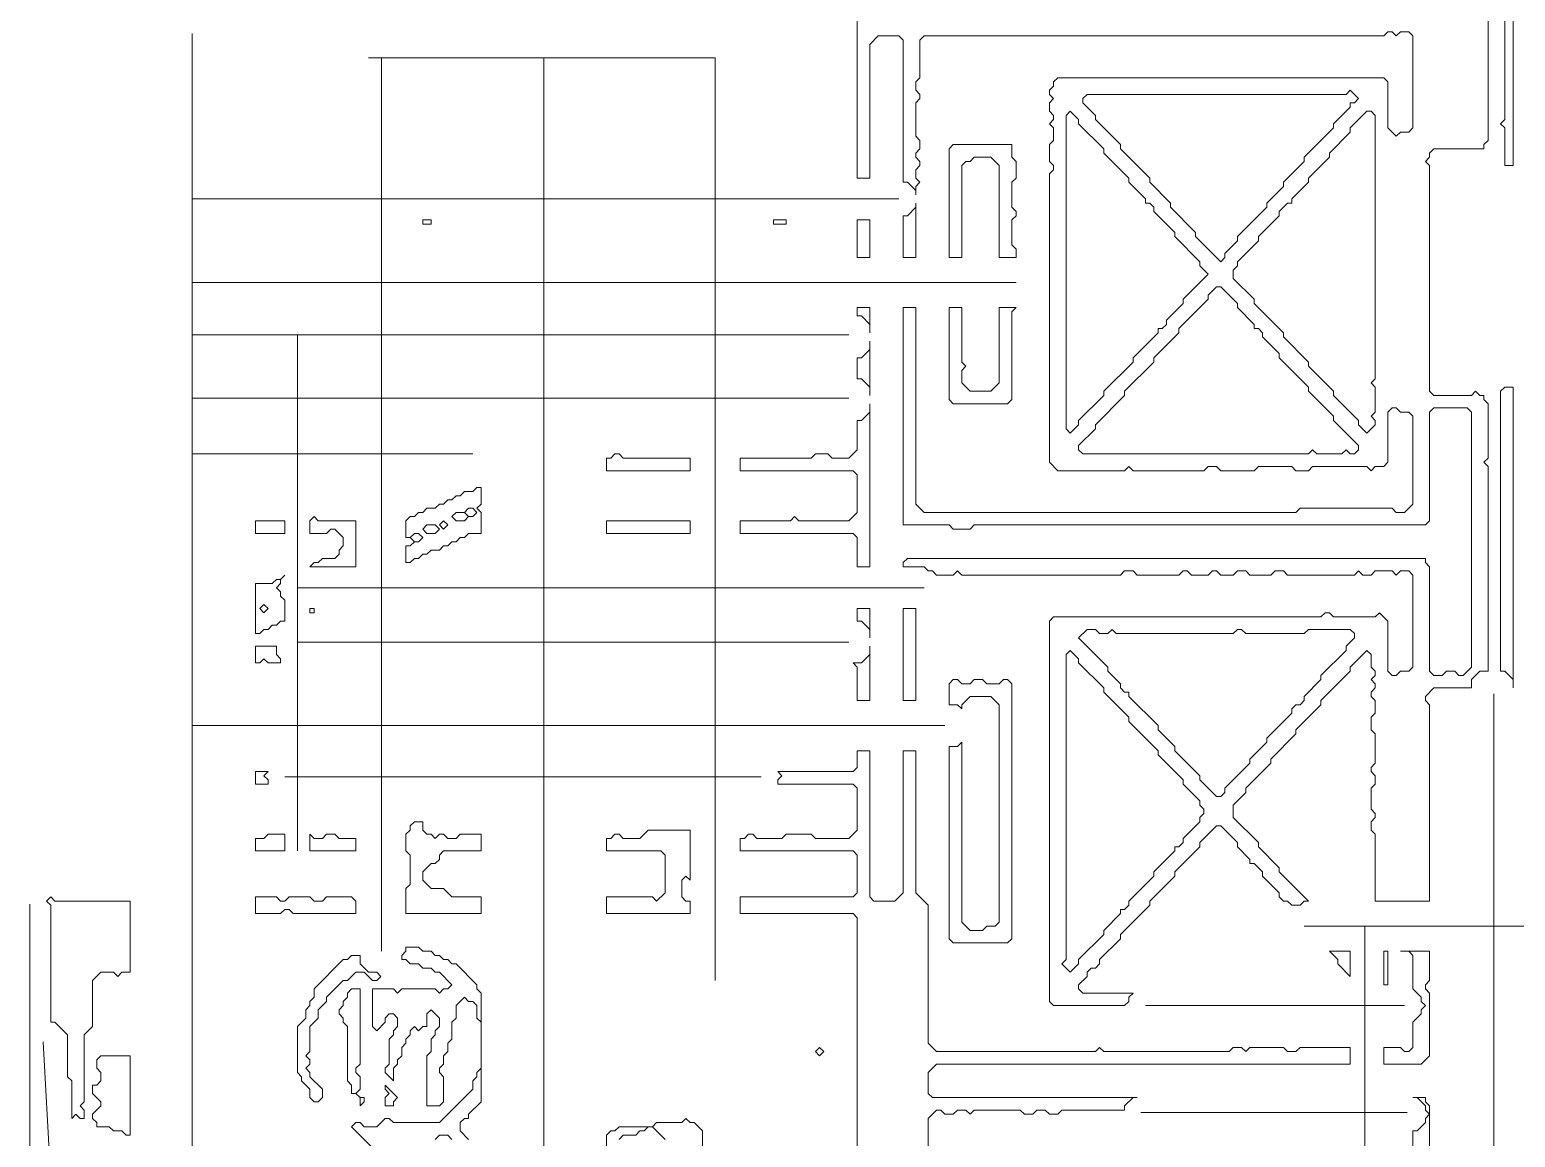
# Model space of a CAD drawing. Header units: millimetres. Extents: x 4 to 412, y 4 to 290.
# Drawn here: x 121.37 to 152.51, y 158.55 to 181.76 of the extents above; entities that cross this region are included whole.
import ezdxf

# ---------------------------------------------------------------- set-up
doc = ezdxf.new("R2010")
doc.units = ezdxf.units.MM
for name, color, linetype, lineweight in [('TRACE_CURVE', 6, 'Continuous', 0), ('TRACE_STRAIGHT', 5, 'Continuous', 0), ('TRACE_TEXT_SYMBOL', 6, 'Continuous', 0)]:
    doc.layers.add(name, color=color, linetype=linetype, lineweight=lineweight)

msp = doc.modelspace()

# ---------------------------------------------------------------- linework, layer by layer
at = {"layer": 'TRACE_CURVE', "color": 6}
for points in [[(147.913, 167.004), (147.913, 167.092), (148.438, 167.617), (148.438, 167.705), (149.051, 168.318), (149.051, 168.405), (149.402, 168.756), (149.489, 168.668), (149.489, 168.405), (149.577, 168.318), (149.577, 168.23), (149.489, 168.143), (149.577, 168.055), (149.577, 167.968), (149.489, 167.88), (149.489, 167.792), (149.577, 167.705), (149.577, 167.442), (149.489, 167.355), (149.489, 167.092), (149.577, 167.004), (149.577, 166.391), (149.489, 166.304), (149.489, 166.216), (149.577, 166.128), (149.577, 165.953), (149.489, 165.866), (149.489, 165.428), (149.577, 165.34), (149.577, 165.253), (149.489, 165.165), (149.489, 164.99), (149.577, 164.902), (149.577, 163.501), (150.715, 163.501), (150.715, 167.617), (150.628, 167.705), (150.628, 167.792), (150.803, 167.968), (151.591, 167.968), (151.591, 168.143), (151.766, 168.318), (151.941, 168.318), (151.941, 172.609), (151.854, 172.697), (151.941, 172.784), (151.941, 173.923), (151.854, 174.01), (151.854, 174.098), (151.766, 174.098), (151.679, 174.185), (151.591, 174.098), (150.803, 174.098), (150.715, 174.185), (150.715, 178.914), (150.628, 179.002), (150.715, 179.089), (150.715, 179.177), (150.803, 179.265), (151.854, 179.265), (151.854, 179.352), (151.941, 179.44), (151.941, 186.095)], [(138.718, 184.169), (138.718, 178.652), (138.98, 178.652), (138.98, 181.454), (139.156, 181.629), (139.593, 181.629), (139.681, 181.542), (139.681, 178.564), (139.769, 178.564), (139.944, 178.389), (139.944, 178.301), (139.944, 178.476), (140.031, 178.564), (139.944, 178.652), (139.944, 178.827), (140.031, 178.914), (140.031, 179.002), (139.944, 179.089), (139.944, 179.177), (140.031, 179.265), (140.031, 179.44), (139.944, 179.527), (139.944, 180.228), (140.031, 180.316), (140.031, 180.403), (139.944, 180.491), (139.944, 180.666), (140.031, 180.753), (140.031, 181.542), (140.119, 181.629), (149.752, 181.629), (149.84, 181.717), (149.927, 181.717), (150.015, 181.629), (150.102, 181.717), (150.278, 181.717), (150.365, 181.629)], [(150.365, 181.629), (150.365, 179.703), (150.278, 179.615), (150.102, 179.615), (150.015, 179.527), (149.84, 179.703), (149.84, 180.666), (149.752, 180.753), (142.921, 180.753), (142.834, 180.666), (142.834, 180.578), (142.746, 180.491), (142.746, 180.403), (142.834, 180.316), (142.746, 180.228), (142.746, 180.053), (142.834, 179.965), (142.834, 179.878), (142.746, 179.79), (142.834, 179.703), (142.834, 179.44), (142.746, 179.352), (142.746, 179.002), (142.834, 178.914), (142.834, 178.827), (142.746, 178.739), (142.746, 172.697), (142.921, 172.521), (144.322, 172.521), (144.41, 172.609), (144.498, 172.521), (145.986, 172.521), (146.074, 172.609), (146.249, 172.609), (146.337, 172.521), (147.037, 172.521), (147.125, 172.609), (147.825, 172.609), (147.913, 172.521), (148.176, 172.521), (148.263, 172.609), (149.402, 172.609), (149.489, 172.521), (149.577, 172.609), (149.752, 172.609), (149.84, 172.697), (149.84, 173.747), (149.927, 173.835), (150.015, 173.835), (150.102, 173.747), (150.278, 173.747), (150.365, 173.66), (150.365, 171.821), (150.19, 171.646), (150.015, 171.646), (149.927, 171.733), (148.001, 171.733), (147.913, 171.646), (140.119, 171.646), (139.944, 171.821), (139.944, 175.937), (139.681, 175.937), (139.681, 171.383), (140.644, 171.383)], [(140.644, 171.383), (140.732, 171.295), (141.082, 171.295), (141.17, 171.383), (150.628, 171.383), (150.715, 171.471), (150.715, 173.747), (150.803, 173.835), (151.504, 173.835), (151.591, 173.747), (151.591, 168.405), (151.416, 168.23), (151.328, 168.23), (151.241, 168.318), (151.066, 168.318), (150.978, 168.23), (150.803, 168.23), (150.715, 168.318), (150.715, 170.507), (150.628, 170.595), (150.628, 170.682), (139.769, 170.682), (139.681, 170.595), (139.681, 170.507), (140.119, 170.507), (140.206, 170.42), (140.294, 170.42), (140.382, 170.332), (140.732, 170.332), (140.82, 170.42), (140.907, 170.332), (144.235, 170.332), (144.322, 170.42), (144.498, 170.42), (144.585, 170.332), (145.461, 170.332), (145.549, 170.42), (145.636, 170.42), (145.724, 170.332), (146.074, 170.332), (146.162, 170.42), (146.249, 170.42), (146.337, 170.332), (146.599, 170.332), (146.687, 170.42), (146.862, 170.42), (146.95, 170.332), (147.388, 170.332), (147.475, 170.42), (147.65, 170.42), (147.738, 170.332), (149.139, 170.332), (149.227, 170.42), (149.314, 170.332), (149.489, 170.332), (149.577, 170.42), (149.927, 170.42), (150.015, 170.332), (150.102, 170.42), (150.278, 170.42), (150.365, 170.332), (150.365, 168.405), (150.278, 168.318), (150.102, 168.318)], [(150.102, 168.318), (150.015, 168.23), (149.927, 168.23), (149.84, 168.318), (149.84, 169.369), (149.665, 169.544), (149.577, 169.456), (148.701, 169.456), (148.614, 169.544), (148.526, 169.544), (148.438, 169.456), (142.834, 169.456), (142.746, 169.369), (142.746, 161.399), (142.834, 161.312), (144.322, 161.312), (144.41, 161.399), (144.41, 161.487), (144.498, 161.575), (143.447, 161.575), (143.359, 161.662), (143.359, 161.75), (143.534, 161.925), (143.534, 162.012), (143.622, 162.1), (143.709, 162.1), (143.797, 162.188), (143.797, 162.275), (144.235, 162.713), (144.235, 162.801), (144.848, 163.414), (144.848, 163.501), (145.373, 164.027), (145.373, 164.114), (145.899, 164.64), (145.899, 164.727), (146.249, 165.078), (146.337, 165.078), (146.687, 164.727), (146.687, 164.64), (146.95, 164.377), (146.95, 164.289), (147.037, 164.289), (147.212, 164.114), (147.212, 164.027), (147.563, 163.676), (147.563, 163.589), (147.65, 163.501), (147.738, 163.501), (147.825, 163.414), (148.001, 163.414), (148.088, 163.501), (148.176, 163.501), (147.563, 164.114), (147.563, 164.202), (147.125, 164.64), (147.125, 164.727), (146.599, 165.253), (146.599, 165.515), (146.862, 165.778), (146.862, 165.866), (147.388, 166.391), (147.388, 166.479), (147.913, 167.004)], [(138.718, 166.654), (138.718, 166.304), (138.63, 166.216), (137.054, 166.216), (137.141, 166.128), (137.054, 166.041), (137.054, 165.953), (138.63, 165.953), (138.718, 165.866), (138.718, 164.99), (138.543, 164.815), (137.842, 164.815), (137.754, 164.902), (137.229, 164.902), (137.141, 164.815), (136.616, 164.815), (136.528, 164.902), (136.441, 164.902), (136.353, 164.815), (136.266, 164.815), (136.266, 164.552), (138.63, 164.552), (138.718, 164.465), (138.718, 163.676), (138.63, 163.589), (136.266, 163.589), (136.266, 163.239), (138.63, 163.239), (138.718, 163.151), (138.718, 156.758)], [(140.206, 158.947), (140.382, 159.123), (140.469, 159.123), (140.557, 159.035), (140.732, 159.035), (140.82, 159.123), (140.995, 159.123), (141.082, 159.035), (141.17, 159.123), (142.133, 159.123), (142.221, 159.035), (142.396, 159.035), (142.483, 159.123), (142.659, 159.123), (142.746, 159.035), (142.921, 159.035), (143.009, 159.123), (144.322, 159.123), (144.322, 159.21), (144.498, 159.385), (144.585, 159.385), (140.294, 159.385), (140.206, 159.473), (140.206, 159.911), (140.382, 160.086), (149.051, 160.086), (149.051, 160.436), (148.001, 160.436), (147.913, 160.349), (147.738, 160.349), (147.65, 160.436), (146.95, 160.436), (146.862, 160.349), (146.775, 160.436), (146.599, 160.436), (146.512, 160.349), (143.885, 160.349), (143.797, 160.436), (143.709, 160.349), (140.382, 160.349), (140.206, 160.524), (140.206, 163.414), (139.944, 163.676), (139.944, 166.654), (139.681, 166.654), (139.681, 163.676), (139.506, 163.501), (139.068, 163.501), (138.98, 163.589), (138.98, 166.654), (138.718, 166.654)], [(150.715, 157.021), (150.715, 159.21), (150.628, 159.298), (150.628, 159.385), (150.365, 159.385), (150.453, 159.385), (150.628, 159.21), (150.628, 159.123), (150.715, 159.035), (150.628, 158.947), (150.628, 158.86), (150.453, 158.685), (150.365, 158.685), (150.365, 157.196)], [(135.477, 157.634), (135.477, 158.685), (135.302, 158.86), (135.215, 158.86), (135.127, 158.947), (135.04, 158.86), (134.514, 158.86), (134.427, 158.772), (133.726, 158.772), (133.638, 158.685), (133.551, 158.685), (133.463, 158.597), (133.463, 158.334)], [(140.206, 149.227), (140.206, 158.947)], [(133.726, 158.51), (133.814, 158.597), (134.076, 158.597), (134.164, 158.685), (134.251, 158.685), (134.339, 158.772), (134.427, 158.772), (134.689, 158.51)]]:
    msp.add_lwpolyline(points, dxfattribs=at)
for points in [[(148.964, 180.403), (149.051, 180.491), (149.227, 180.316), (149.139, 180.228), (149.051, 180.228), (149.051, 180.14), (148.701, 179.79), (148.701, 179.703), (148.088, 179.089), (148.088, 179.002), (147.65, 178.564), (147.65, 178.476), (147.3, 178.126), (147.3, 178.039), (146.687, 177.426), (146.687, 177.338), (146.424, 177.075), (146.424, 176.988), (146.337, 176.9), (145.811, 177.426), (145.811, 177.513), (145.286, 178.039), (145.286, 178.126), (144.848, 178.564), (144.848, 178.652), (144.235, 179.265), (144.235, 179.352), (143.709, 179.878), (143.709, 179.965), (143.447, 180.228), (143.447, 180.316), (143.534, 180.403)], [(143.096, 179.965), (143.184, 180.053), (143.359, 179.878), (143.359, 179.79), (143.885, 179.265), (143.885, 179.177), (144.41, 178.652), (144.41, 178.564), (144.76, 178.214), (144.76, 178.126), (144.848, 178.126), (144.935, 178.039), (144.935, 177.951), (145.373, 177.513), (145.373, 177.426), (145.899, 176.9), (145.899, 176.813), (146.074, 176.637), (145.549, 176.112), (145.549, 176.024), (145.198, 175.674), (145.198, 175.587), (145.111, 175.499), (145.023, 175.499), (145.023, 175.411), (144.498, 174.886), (144.498, 174.798), (143.885, 174.185), (143.885, 174.098), (143.359, 173.572), (143.359, 173.485), (143.184, 173.31), (143.096, 173.397)], [(149.402, 180.053), (149.489, 180.053), (149.577, 179.965), (149.577, 174.448), (149.489, 174.36), (149.577, 174.273), (149.577, 173.747), (149.489, 173.66), (149.577, 173.572), (149.577, 173.485), (149.402, 173.31), (149.227, 173.485), (149.227, 173.572), (148.701, 174.098), (148.701, 174.185), (148.176, 174.711), (148.176, 174.798), (147.65, 175.324), (147.65, 175.411), (147.037, 176.024), (147.037, 176.112), (146.599, 176.55), (146.599, 176.725), (146.687, 176.813), (146.687, 176.9), (147.125, 177.338), (147.125, 177.426), (147.563, 177.863), (147.563, 177.951), (147.738, 178.126), (147.825, 178.126), (147.825, 178.214), (148.176, 178.564), (148.176, 178.652), (148.614, 179.089), (148.614, 179.177), (149.051, 179.615), (149.051, 179.703)], [(146.249, 176.375), (146.337, 176.375), (146.687, 176.024), (146.687, 175.937), (147.037, 175.587), (147.037, 175.499), (147.125, 175.499), (147.212, 175.411), (147.212, 175.324), (147.563, 174.973), (147.563, 174.886), (148.176, 174.273), (148.176, 174.185), (148.701, 173.66), (148.701, 173.572), (149.227, 173.047), (149.227, 172.959), (149.139, 172.872), (149.051, 172.872), (148.964, 172.959), (148.876, 172.872), (148.351, 172.872), (148.263, 172.959), (148.176, 172.872), (143.447, 172.872), (143.359, 172.959), (143.359, 173.047), (143.709, 173.397), (143.709, 173.485), (144.322, 174.098), (144.322, 174.185), (144.935, 174.798), (144.935, 174.886), (145.461, 175.411), (145.461, 175.499), (146.074, 176.112), (146.074, 176.2)], [(143.534, 169.194), (143.709, 169.194), (143.797, 169.106), (143.972, 169.106), (144.06, 169.194), (144.147, 169.106), (146.599, 169.106), (146.687, 169.194), (146.775, 169.194), (146.862, 169.106), (148.088, 169.106), (148.176, 169.194), (149.051, 169.194), (149.139, 169.106), (149.139, 169.018), (148.964, 168.843), (148.964, 168.756), (148.438, 168.23), (148.438, 168.143), (148.088, 167.792), (148.088, 167.705), (148.001, 167.617), (147.913, 167.617), (147.825, 167.53), (147.825, 167.442), (147.3, 166.917), (147.3, 166.829), (146.95, 166.479), (146.95, 166.391), (146.424, 165.866), (146.424, 165.778), (146.337, 165.691), (146.249, 165.691), (145.899, 166.041), (145.899, 166.128), (145.373, 166.654), (145.373, 166.742), (145.023, 167.092), (145.023, 167.179), (144.41, 167.792), (144.41, 167.88), (144.322, 167.88), (144.235, 167.968), (144.235, 168.055), (143.972, 168.318), (143.972, 168.405), (143.359, 169.018)], [(143.096, 168.668), (143.184, 168.756), (143.359, 168.581), (143.359, 168.493), (143.885, 167.968), (143.885, 167.88), (144.41, 167.355), (144.41, 167.267), (145.023, 166.654), (145.023, 166.566), (145.549, 166.041), (145.549, 165.953), (145.899, 165.603), (145.899, 165.515), (145.986, 165.428), (145.986, 165.34), (145.899, 165.253), (145.899, 165.165), (145.549, 164.815), (145.549, 164.727), (145.461, 164.64), (145.373, 164.64), (145.373, 164.552), (144.935, 164.114), (144.935, 164.027), (144.41, 163.501), (144.41, 163.414), (144.322, 163.326), (144.235, 163.326), (144.235, 163.239), (143.885, 162.888), (143.885, 162.801), (143.359, 162.275), (143.359, 162.188), (143.184, 162.012), (143.009, 162.188), (143.096, 162.275)]]:
    msp.add_lwpolyline(points, close=True, dxfattribs=at)
at = {"layer": 'TRACE_STRAIGHT', "color": 5}
for p, q in [((124.777, 181.678), (124.777, 155.357)), ((128.472, 181.169), (135.74, 181.169)), ((128.748, 181.169), (128.748, 162.45)), ((132.15, 181.169), (132.15, 152.029)), ((135.74, 181.169), (135.74, 161.838)), ((124.777, 178.214), (139.593, 178.214)), ((124.777, 176.462), (142.046, 176.462)), ((124.777, 175.368), (138.543, 175.368)), ((126.983, 175.368), (126.983, 164.552)), ((124.777, 174.04), (138.544, 174.04)), ((124.777, 172.872), (130.661, 172.872)), ((126.983, 170.069), (140.119, 170.069)), ((126.983, 168.931), (138.543, 168.931)), ((152.063, 167.847), (152.063, 156.67)), ((124.777, 167.179), (140.557, 167.179)), ((126.72, 166.107), (136.704, 166.107)), ((121.373, 163.441), (121.373, 144.558)), ((148.088, 162.976), (154.175, 162.976)), ((149.358, 162.976), (149.358, 146.162)), ((144.76, 161.312), (150.19, 161.312)), ((121.655, 160.55), (122.331, 148.385)), ((144.661, 159.075), (150.245, 159.075))]:
    msp.add_line(p, q, dxfattribs=at)
at = {"layer": 'TRACE_TEXT_SYMBOL', "color": 6}
for points in [[(152.292, 189.073), (152.292, 188.898), (152.204, 188.81), (152.204, 188.635), (152.292, 188.548), (152.292, 179.878), (152.204, 179.79), (152.292, 179.703), (152.292, 178.914), (152.467, 178.914), (152.467, 189.073)], [(140.732, 179.352), (140.644, 179.265), (140.644, 176.988), (140.907, 176.988), (140.907, 178.914), (140.995, 179.002), (141.082, 179.002), (141.17, 179.089), (141.52, 179.089), (141.695, 178.914), (141.695, 176.988), (142.046, 176.988), (142.046, 177.163), (141.958, 177.25), (141.958, 177.776), (142.046, 177.863), (142.046, 177.951), (141.958, 178.039), (141.958, 178.564), (142.046, 178.652), (142.046, 179.002), (141.958, 179.089), (141.958, 179.352)], [(139.944, 178.126), (139.944, 178.039), (139.769, 177.863), (139.681, 177.863), (139.681, 176.988), (139.944, 176.988)], [(129.61, 177.776), (129.785, 177.776), (129.785, 177.688), (129.61, 177.688)], [(136.966, 177.776), (137.229, 177.776), (137.229, 177.688), (136.966, 177.688)], [(138.718, 177.776), (138.718, 176.988), (138.98, 176.988), (138.98, 177.776)], [(138.718, 175.937), (138.718, 175.762), (138.805, 175.762), (138.98, 175.587), (138.98, 175.411), (138.98, 175.937)], [(140.644, 175.937), (140.644, 174.01), (140.732, 173.923), (141.87, 173.923), (141.958, 174.01), (141.958, 175.849), (142.046, 175.937), (141.695, 175.937), (141.695, 174.36), (141.52, 174.185), (141.082, 174.185), (140.907, 174.36), (140.907, 174.623), (140.995, 174.711), (140.907, 174.798), (140.907, 175.937)], [(138.98, 175.236), (138.98, 175.061), (138.805, 174.886), (138.718, 174.886), (138.718, 174.448), (138.805, 174.448), (138.98, 174.273), (138.98, 174.098)], [(152.292, 174.273), (152.204, 174.185), (152.204, 168.318), (152.292, 168.318), (152.467, 168.143), (152.467, 167.968), (152.467, 174.273)], [(138.98, 173.923), (138.98, 173.747), (138.805, 173.572), (138.718, 173.572), (138.718, 172.959), (138.543, 172.784), (138.192, 172.784), (138.105, 172.872), (137.842, 172.872), (137.754, 172.784), (136.266, 172.784), (136.266, 172.521), (138.63, 172.521), (138.718, 172.434), (138.718, 171.646), (138.543, 171.471), (137.492, 171.471), (137.404, 171.558), (137.317, 171.471), (136.266, 171.471), (136.266, 171.208), (138.63, 171.208), (138.718, 171.12), (138.718, 170.507), (138.98, 170.507)], [(133.638, 172.872), (133.551, 172.784), (133.463, 172.784), (133.463, 172.521), (135.215, 172.521), (135.215, 172.784), (133.814, 172.784), (133.726, 172.872)], [(130.748, 172.171), (130.661, 172.084), (130.486, 172.084), (130.398, 171.996), (130.311, 171.996), (130.223, 171.908), (130.135, 171.908), (130.048, 171.821), (129.96, 171.821), (129.873, 171.733), (129.698, 171.733), (129.61, 171.646), (129.522, 171.646), (129.435, 171.558), (129.347, 171.558), (129.26, 171.471), (129.26, 171.12), (129.347, 171.12), (129.435, 171.033), (129.347, 170.945), (129.26, 170.945), (129.26, 170.595), (129.347, 170.595), (129.435, 170.682), (129.522, 170.682), (129.61, 170.77), (129.698, 170.77), (129.785, 170.857), (129.96, 170.857), (130.048, 170.945), (130.135, 170.945), (130.223, 171.033), (130.311, 171.033), (130.398, 171.12), (130.486, 171.12), (130.573, 171.208), (130.836, 171.208), (130.836, 171.646), (130.748, 171.733), (130.836, 171.821), (130.836, 172.171)], [(130.223, 171.558), (130.311, 171.646), (130.486, 171.646), (130.573, 171.558), (130.486, 171.471), (130.311, 171.471)], [(130.486, 171.646), (130.573, 171.733), (130.661, 171.733), (130.748, 171.646), (130.661, 171.558), (130.573, 171.558)], [(126.107, 171.471), (126.107, 171.208), (126.72, 171.208), (126.72, 171.471)], [(127.333, 171.558), (127.245, 171.471), (127.245, 171.208), (127.596, 171.208), (127.683, 171.295), (127.771, 171.295), (127.946, 171.12), (127.946, 170.945), (127.859, 170.857), (127.859, 170.77), (127.771, 170.682), (127.508, 170.682), (127.421, 170.595), (127.333, 170.595), (127.245, 170.507), (128.209, 170.507), (128.209, 171.471), (127.421, 171.471)], [(129.61, 171.295), (129.698, 171.383), (129.873, 171.383), (129.96, 171.295), (129.873, 171.208), (129.698, 171.208)], [(129.96, 171.383), (130.048, 171.471), (130.135, 171.383), (130.048, 171.295)], [(133.463, 171.471), (133.463, 171.208), (135.215, 171.208), (135.215, 171.471)], [(129.347, 171.12), (129.435, 171.208), (129.522, 171.208), (129.61, 171.12), (129.522, 171.033), (129.435, 171.033)], [(126.72, 170.332), (126.632, 170.244), (126.545, 170.244), (126.457, 170.157), (126.107, 170.157), (126.107, 169.106), (126.195, 169.106), (126.282, 169.194), (126.37, 169.194), (126.457, 169.281), (126.545, 169.281), (126.632, 169.369), (126.72, 169.369), (126.72, 169.807), (126.632, 169.894), (126.632, 169.982), (126.545, 170.069), (126.632, 170.157), (126.632, 170.244)], [(126.195, 169.631), (126.282, 169.719), (126.37, 169.631), (126.282, 169.544)], [(127.245, 169.631), (127.333, 169.631), (127.333, 169.544), (127.245, 169.544)], [(138.718, 169.631), (138.718, 169.369), (138.805, 169.369), (138.98, 169.194), (138.98, 169.018), (138.98, 169.631)], [(139.681, 169.631), (139.681, 167.705), (139.944, 167.705), (139.944, 169.631)], [(126.107, 168.843), (126.107, 168.493), (126.195, 168.493), (126.282, 168.581), (126.37, 168.493), (126.632, 168.493), (126.632, 168.581), (126.545, 168.668), (126.545, 168.843)], [(138.98, 168.843), (138.98, 168.668), (138.805, 168.493), (138.63, 168.493), (138.718, 168.405), (138.718, 167.705), (138.98, 167.705)], [(140.732, 168.143), (140.644, 168.055), (140.644, 167.617), (140.82, 167.617), (140.907, 167.53), (140.907, 167.617), (141.082, 167.792), (141.52, 167.792), (141.695, 167.617), (141.695, 163.063), (141.608, 162.976), (141.433, 162.976), (141.345, 162.888), (141.082, 162.888), (140.907, 163.063), (140.907, 166.829), (140.82, 166.742), (140.644, 166.742), (140.644, 162.713), (140.732, 162.626), (141.87, 162.626), (141.958, 162.713), (141.958, 168.055), (141.87, 168.143), (141.783, 168.143), (141.695, 168.055), (141.433, 168.055), (141.345, 168.143), (141.17, 168.143), (141.082, 168.055), (140.907, 168.055), (140.82, 168.143)], [(126.107, 166.216), (126.107, 165.953), (126.37, 165.953), (126.37, 166.041), (126.282, 166.128), (126.37, 166.216)], [(129.435, 165.165), (129.347, 165.078), (129.347, 164.99), (129.26, 164.902), (129.26, 164.552), (129.347, 164.465), (129.347, 163.852), (129.26, 163.764), (129.26, 163.239), (130.836, 163.239), (130.836, 163.589), (130.223, 163.589), (130.048, 163.764), (129.785, 163.764), (129.61, 163.939), (129.61, 164.114), (129.785, 164.289), (129.873, 164.289), (129.96, 164.377), (129.96, 164.465), (130.048, 164.552), (130.836, 164.552), (130.836, 164.902), (130.398, 164.902), (130.311, 164.815), (130.135, 164.815), (130.048, 164.902), (129.96, 164.902), (129.873, 164.815), (129.785, 164.902), (129.698, 164.902), (129.61, 164.99), (129.61, 165.165)], [(126.37, 164.902), (126.282, 164.815), (126.107, 164.815), (126.107, 164.552), (126.72, 164.552), (126.72, 164.902)], [(127.245, 164.902), (127.245, 164.552), (128.209, 164.552), (128.209, 164.815), (127.859, 164.815), (127.771, 164.902), (127.596, 164.902), (127.508, 164.815), (127.333, 164.815)], [(134.339, 164.99), (134.164, 164.815), (133.814, 164.815), (133.726, 164.902), (133.638, 164.902), (133.551, 164.815), (133.463, 164.815), (133.463, 164.552), (134.602, 164.552), (134.689, 164.465), (134.689, 163.676), (134.514, 163.501), (134.427, 163.589), (133.463, 163.589), (133.463, 163.239), (135.215, 163.239), (135.215, 163.501), (135.127, 163.501), (135.04, 163.589), (135.04, 163.939), (135.127, 164.027), (135.215, 163.939), (135.215, 164.99)], [(121.816, 163.589), (121.728, 163.501), (121.816, 163.414), (121.816, 160.962), (121.903, 160.962), (122.166, 160.699), (122.166, 159.823), (122.254, 159.736), (122.254, 158.947), (122.341, 159.035), (122.429, 158.947), (122.516, 158.947), (122.516, 159.123), (122.429, 159.21), (122.516, 159.298), (122.516, 160.699), (122.692, 160.874), (122.692, 161.837), (122.867, 162.012), (123.129, 162.012), (123.217, 161.925), (123.305, 162.012), (123.48, 162.012), (123.48, 163.501), (121.903, 163.501)], [(126.107, 163.589), (126.107, 163.239), (126.632, 163.239), (126.72, 163.326), (126.808, 163.326), (126.895, 163.239), (128.209, 163.239), (128.209, 163.501), (128.121, 163.589), (127.596, 163.589), (127.508, 163.501), (127.333, 163.501), (127.245, 163.589), (126.808, 163.589), (126.72, 163.501), (126.632, 163.501), (126.545, 163.589)], [(128.121, 162.363), (128.034, 162.275), (127.946, 162.275), (127.333, 161.662), (127.333, 161.487), (127.245, 161.399), (127.245, 161.312), (127.158, 161.224), (127.158, 161.049), (126.983, 160.874), (126.983, 159.911), (127.07, 159.823), (127.07, 159.736), (127.245, 159.56), (127.245, 159.385), (127.333, 159.298), (127.421, 159.298), (127.508, 159.385), (127.508, 159.56), (127.245, 159.823), (127.245, 159.911), (127.158, 159.998), (127.245, 160.086), (127.245, 160.173), (127.158, 160.261), (127.245, 160.349), (127.245, 160.874), (127.421, 161.049), (127.421, 161.224), (127.596, 161.399), (127.596, 161.487), (127.946, 161.837), (128.034, 161.837), (128.209, 162.012), (128.384, 162.012), (128.559, 161.837), (128.647, 161.837), (128.734, 161.925), (128.647, 162.012), (128.472, 162.012), (128.296, 162.188), (128.296, 162.363)], [(148.614, 162.45), (148.789, 162.275), (148.789, 162.188), (149.051, 161.925), (149.051, 162.45)], [(150.102, 162.45), (150.278, 162.45), (150.365, 162.363), (150.365, 161.662), (150.54, 161.487), (150.54, 161.399), (150.628, 161.312), (150.54, 161.224), (150.54, 161.137), (150.365, 160.962), (150.365, 160.436), (150.278, 160.349), (150.19, 160.349), (150.102, 160.436), (149.752, 160.436), (149.752, 160.086), (150.54, 160.086), (150.715, 160.261), (150.715, 161.575), (150.628, 161.662), (150.628, 161.75), (150.715, 161.837), (150.715, 162.45)], [(149.752, 162.45), (149.752, 161.75), (149.84, 161.75), (149.84, 162.45)], [(128.121, 161.662), (128.034, 161.575), (128.034, 161.487), (127.946, 161.399), (127.946, 161.312), (127.859, 161.224), (127.859, 161.137), (127.946, 161.049), (127.946, 160.962), (128.034, 160.874), (128.034, 159.736), (128.121, 159.648), (128.121, 159.473), (128.209, 159.473), (128.296, 159.385), (128.296, 159.21), (128.384, 159.298), (128.384, 159.385), (128.296, 159.385), (128.209, 159.473), (128.296, 159.56), (128.296, 159.823), (128.209, 159.911), (128.209, 159.998), (128.296, 160.086), (128.296, 161.662)], [(137.93, 160.436), (137.842, 160.349), (137.93, 160.261), (138.017, 160.349)], [(122.867, 160.261), (122.779, 160.173), (122.779, 159.998), (122.867, 159.911), (122.867, 159.736), (122.779, 159.648), (122.692, 159.648), (122.692, 159.473), (122.867, 159.298), (122.867, 159.21), (122.692, 159.035), (122.692, 158.947), (122.779, 158.86), (122.779, 158.772), (123.042, 158.772), (123.129, 158.685), (123.305, 158.685), (123.392, 158.597), (123.48, 158.597), (123.48, 160.261)], [(128.822, 159.648), (128.822, 159.56), (128.909, 159.473), (128.822, 159.385), (128.822, 159.21), (128.997, 159.21), (128.997, 159.298), (129.085, 159.385)]]:
    msp.add_lwpolyline(points, close=True, dxfattribs=at)
for points in [[(129.26, 162.538), (129.26, 162.45), (129.172, 162.363), (129.172, 162.275), (129.26, 162.275), (129.347, 162.188), (129.522, 162.188), (129.61, 162.1), (129.785, 162.1), (129.873, 162.012), (129.96, 162.012), (130.223, 161.75), (130.135, 161.662), (130.048, 161.662), (129.96, 161.575), (129.873, 161.662), (129.172, 161.662), (129.085, 161.575), (128.997, 161.662), (128.559, 161.662), (128.559, 160.874), (128.647, 160.786), (128.822, 160.962), (128.822, 161.049), (128.909, 161.137), (128.997, 161.137), (129.085, 161.049), (129.085, 160.874), (128.997, 160.786), (128.997, 160.699), (128.909, 160.611), (128.909, 160.086), (128.822, 159.998), (128.822, 159.911), (128.997, 159.736), (128.997, 159.998), (129.085, 160.086), (129.085, 160.173), (129.172, 160.261), (129.172, 160.436), (129.26, 160.524), (129.26, 160.611), (129.347, 160.699), (129.347, 160.786), (129.435, 160.874), (129.522, 160.786), (129.61, 160.874), (129.698, 160.874), (129.698, 161.137), (129.785, 161.224), (129.96, 161.049), (129.96, 160.874), (129.873, 160.786), (129.873, 160.699), (129.785, 160.611), (129.785, 160.349), (129.698, 160.261), (129.698, 159.21), (129.96, 159.21), (130.048, 159.298), (130.048, 159.823), (129.96, 159.911), (129.96, 159.998), (130.048, 160.086)], [(130.573, 158.51), (130.398, 158.685), (130.398, 158.86), (130.486, 158.947), (130.573, 158.947), (130.573, 159.035), (130.836, 159.298), (130.836, 161.575), (130.748, 161.662), (130.748, 161.75), (130.311, 162.188), (130.223, 162.188), (130.135, 162.275), (130.048, 162.275), (129.96, 162.363), (129.873, 162.363), (129.785, 162.45), (129.61, 162.45), (129.522, 162.538), (129.26, 162.538)], [(130.048, 160.086), (130.048, 160.261), (130.135, 160.349), (130.135, 160.524), (130.223, 160.611), (130.223, 160.962), (130.311, 161.049), (130.311, 161.312), (130.486, 161.487), (130.573, 161.399), (130.661, 161.399), (130.748, 161.312), (130.748, 161.049), (130.836, 160.962), (130.836, 159.998), (130.748, 159.911), (130.748, 159.823), (130.661, 159.736), (130.661, 159.56), (129.96, 158.86), (128.997, 158.86), (128.909, 158.947), (128.822, 158.947), (128.647, 158.772), (128.384, 158.772), (128.296, 158.86), (128.209, 158.86), (128.121, 158.772), (128.559, 158.334)], [(129.873, 158.51), (129.96, 158.597), (130.135, 158.597)], [(130.135, 158.597), (130.223, 158.51)]]:
    msp.add_lwpolyline(points, dxfattribs=at)

doc.saveas('drawing.dxf')
